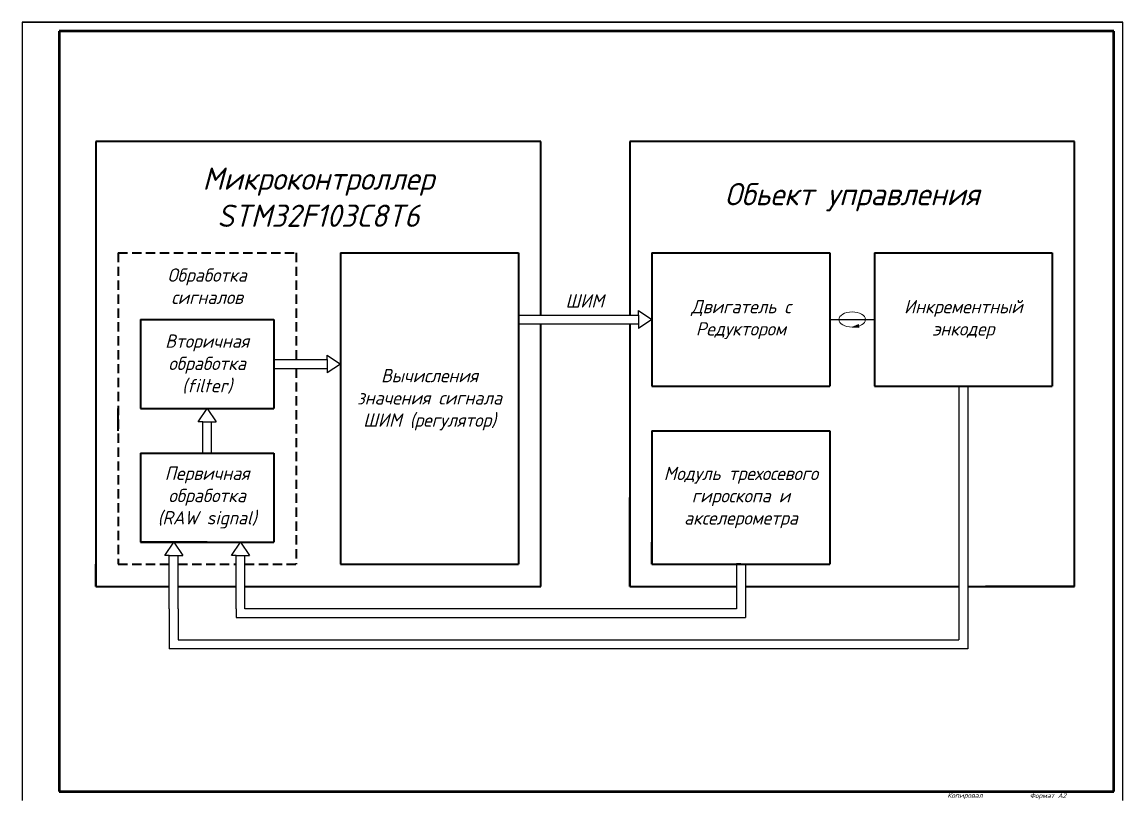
# Model space of a CAD drawing. Header units: inches. Extents: x -14 to 5184, y -66 to 1689.
# Drawn here: x 4590 to 5184, y 836 to 1255 of the extents above; entities that cross this region are included whole.
import ezdxf

# ---------------------------------------------------------------- set-up
doc = ezdxf.new("R2010")
doc.units = ezdxf.units.IN
doc.header["$MEASUREMENT"] = 0
doc.linetypes.add('DASHED2', pattern=[0.375, 0.25, -0.125])
for name, color, linetype, lineweight in [('Видимые тонкие (ГОСТ)', 7, 'Continuous', 25), ('Видимый контур (ГОСТ)', 7, 'Continuous', 50), ('Текст', 7, 'Continuous', 15)]:
    doc.layers.add(name, color=color, linetype=linetype, lineweight=lineweight)
doc.styles.get("Standard").update_dxf_attribs({"font": 'gost_b.ttf', "oblique": 15})
doc.styles.add('Standart 3.0', font='gost_b.ttf', dxfattribs={"oblique": 15, "height": 3})

msp = doc.modelspace()

# ---------------------------------------------------------------- hatches: boundary and pattern name
at = {"layer": 'Видимые тонкие (ГОСТ)', "lineweight": 20, "transparency": 33554687}
h = msp.add_hatch(color=0, dxfattribs=at)
h.dxf.hatch_style = 1
h.paths.add_polyline_path([(5037.9488, 1090.6432), (5041.6309, 1090.4371), (5041.3979, 1092.0322)])

# ---------------------------------------------------------------- linework, layer by layer
at = {"layer": 'Видимые тонкие (ГОСТ)', "transparency": 33554684}
for p, q in [((4590.0592, 1255.2356), (5184.0592, 1255.2356)), ((4590.0592, 1255.2356), (5184.0592, 1255.2356)), ((5184.0592, 1255.2356), (4590.0592, 1255.2356)), ((4590.0592, 1255.2356), (4590.0592, 835.2356)), ((5184.0592, 835.2356), (5184.0592, 1255.2356))]:
    msp.add_line(p, q, dxfattribs=at)
at = {"layer": 'Видимые тонкие (ГОСТ)', "color": 0, "lineweight": 25, "transparency": 33554687}
for p, q in [((4857.9336, 1094.7402), (4857.9336, 1100.7402)), ((4857.9336, 1094.7402), (4857.9336, 1099.5402)), ((4922.7336, 1097.1402), (4922.7336, 1099.5402)), ((4922.7336, 1099.5402), (4929.9336, 1094.7402)), ((4857.9336, 1094.7402), (4857.9336, 1097.1402)), ((4857.9336, 1097.1402), (4922.7336, 1097.1402)), ((4857.9336, 1094.7402), (4857.9336, 1088.7402)), ((4857.9336, 1094.7402), (4857.9336, 1092.3402)), ((4922.7336, 1097.1402), (4922.7336, 1092.3402)), ((4929.9336, 1094.7402), (4922.7336, 1089.9402)), ((5025.9336, 1094.7402), (5049.9336, 1094.7402)), ((4857.9336, 1092.3402), (4922.7336, 1092.3402)), ((4922.7336, 1092.3402), (4922.7336, 1089.9402)), ((4754.7336, 1073.1402), (4754.7336, 1075.5402)), ((4754.7336, 1075.5402), (4761.9336, 1070.7402)), ((4725.9336, 1073.1402), (4754.7336, 1073.1402)), ((4754.7336, 1073.1402), (4754.7336, 1068.3402)), ((4761.9336, 1070.7402), (4754.7336, 1065.9402)), ((4725.9336, 1068.3402), (4754.7336, 1068.3402)), ((4754.7336, 1068.3402), (4754.7336, 1065.9402)), ((5095.5336, 1058.7402), (5095.5336, 921.9402)), ((5100.3336, 1058.7402), (5100.3336, 917.1402)), ((4685.1336, 1039.5402), (4689.9336, 1046.7402)), ((4689.9336, 1046.7402), (4694.7336, 1039.5402)), ((4687.5336, 1039.5402), (4685.1336, 1039.5402)), ((4687.5336, 1022.7402), (4687.5336, 1039.5402)), ((4687.5336, 1039.5402), (4692.3336, 1039.5402)), ((4692.3336, 1022.7402), (4692.3336, 1039.5402)), ((4692.3336, 1039.5402), (4694.7336, 1039.5402)), ((4667.1336, 967.5402), (4671.9336, 974.7402)), ((4671.9336, 974.7402), (4676.7336, 967.5402)), ((4703.1336, 967.5402), (4707.9336, 974.7402)), ((4707.9336, 974.7402), (4712.7336, 967.5402)), ((4669.5336, 967.5402), (4667.1336, 967.5402)), ((4669.5336, 938.7402), (4669.5336, 967.5402)), ((4669.5336, 967.5402), (4674.3336, 967.5402)), ((4674.3336, 938.7402), (4674.3336, 967.5402)), ((4674.3336, 967.5402), (4676.7336, 967.5402)), ((4705.5336, 967.5402), (4703.1336, 967.5402)), ((4705.5336, 938.7402), (4705.5336, 967.5402)), ((4705.5336, 967.5402), (4710.3336, 967.5402)), ((4710.3336, 938.7402), (4710.3336, 967.5402)), ((4710.3336, 967.5402), (4712.7336, 967.5402)), ((4975.5336, 962.7402), (4975.5336, 938.7402)), ((4980.3336, 962.7402), (4980.3336, 933.9402)), ((4975.5336, 950.7402), (4975.5336, 938.7402)), ((4669.5336, 938.7402), (4669.5336, 917.1402)), ((4674.3336, 938.7402), (4674.3336, 921.9402)), ((4705.5336, 938.7402), (4705.5336, 933.9402)), ((4975.5336, 938.7402), (4710.3336, 938.7402)), ((4705.5336, 933.9402), (4980.3336, 933.9402)), ((4674.3336, 921.9402), (5095.5336, 921.9402)), ((5100.3336, 921.9402), (5100.3336, 917.1402)), ((5100.3336, 917.1402), (4669.5336, 917.1402))]:
    msp.add_line(p, q, dxfattribs=at)
at = {"layer": 'Видимые тонкие (ГОСТ)', "color": 0, "lineweight": 20, "transparency": 33554687}
for p, q in [((5037.9488, 1090.6432), (5041.3979, 1092.0322)), ((5037.9488, 1090.6432), (5041.6309, 1090.4371)), ((5041.3979, 1092.0322), (5041.6309, 1090.4371))]:
    msp.add_line(p, q, dxfattribs=at)
at = {"layer": 'Видимый контур (ГОСТ)', "transparency": 33554684}
for p, q in [((5179.0592, 1250.2356), (4610.0592, 1250.2356)), ((4610.0592, 1250.2356), (4610.0592, 840.2356)), ((5179.0592, 840.2356), (5179.0592, 1250.2356)), ((4610.0592, 840.2356), (5179.0592, 840.2356))]:
    msp.add_line(p, q, dxfattribs=at)
at = {"layer": 'Видимый контур (ГОСТ)', "color": 0, "lineweight": 35, "transparency": 33554687}
for p, q in [((4629.9336, 1190.7402), (4629.9336, 950.7402)), ((4869.9336, 1190.7402), (4629.9336, 1190.7402)), ((4629.9336, 1190.7402), (4629.9336, 1142.7402)), ((4869.9336, 1097.1402), (4869.9336, 1190.7402)), ((4917.9336, 1190.7402), (4917.9336, 1097.1402)), ((5157.9336, 1190.7402), (4917.9336, 1190.7402)), ((4917.9336, 1190.7402), (4917.9336, 1142.7402)), ((5157.9336, 950.7402), (5157.9336, 1190.7402)), ((4629.9336, 1142.7402), (4629.9336, 1130.7402)), ((4761.9336, 1130.7402), (4857.9336, 1130.7402)), ((4761.9336, 1130.7402), (4761.9336, 962.7402)), ((4857.9336, 1130.7402), (4857.9336, 962.7402)), ((4929.9336, 1130.7402), (4929.9336, 1058.7402)), ((4929.9336, 1130.7402), (5025.9336, 1130.7402)), ((4929.9336, 1130.7402), (4929.9336, 1106.7402)), ((5025.9336, 1130.7402), (5025.9336, 1058.7402)), ((5049.9336, 1130.7402), (5145.9336, 1130.7402)), ((5049.9336, 1130.7402), (5049.9336, 1058.7402)), ((5145.9336, 1130.7402), (5145.9336, 1058.7402)), ((4929.9336, 1106.7402), (4929.9336, 1094.7402)), ((4653.9336, 1094.7402), (4653.9336, 1046.7402)), ((4653.9336, 1094.7402), (4725.9336, 1094.7402)), ((4725.9336, 1094.7402), (4725.9336, 1046.7402)), ((4869.9336, 950.7402), (4869.9336, 1092.3402)), ((4917.9336, 1092.3402), (4917.9336, 950.7402)), ((4929.9336, 1058.7402), (5025.9336, 1058.7402)), ((5049.9336, 1058.7402), (5145.9336, 1058.7402)), ((4641.9336, 1034.7402), (4641.9336, 1046.7402)), ((4653.9336, 1046.7402), (4725.9336, 1046.7402)), ((4929.9336, 1034.7402), (4929.9336, 962.7402)), ((4929.9336, 1034.7402), (4929.9336, 1022.7402)), ((4929.9336, 1034.7402), (5025.9336, 1034.7402)), ((5025.9336, 1034.7402), (5025.9336, 962.7402)), ((4653.9336, 1022.7402), (4653.9336, 974.7402)), ((4653.9336, 1022.7402), (4725.9336, 1022.7402)), ((4725.9336, 1022.7402), (4725.9336, 974.7402)), ((4917.9336, 950.7402), (4917.9336, 998.7402)), ((4653.9336, 974.7402), (4725.9336, 974.7402)), ((4689.9336, 974.7402), (4653.9336, 974.7402)), ((4689.9336, 974.7402), (4725.9336, 974.7402)), ((4929.9336, 962.7402), (4929.9336, 974.7402)), ((4629.9336, 950.7402), (4629.9336, 962.7402)), ((4761.9336, 962.7402), (4857.9336, 962.7402)), ((4929.9336, 962.7402), (5025.9336, 962.7402)), ((4977.9336, 962.7402), (4975.5336, 962.7402)), ((4977.9336, 962.7402), (4975.5336, 962.7402)), ((4977.9336, 962.7402), (4980.3336, 962.7402)), ((4629.9336, 950.7402), (4669.5336, 950.7402)), ((4674.3336, 950.7402), (4705.5336, 950.7402)), ((4710.3336, 950.7402), (4869.9336, 950.7402)), ((4917.9336, 950.7402), (4975.5336, 950.7402)), ((4917.9336, 950.7402), (4965.9336, 950.7402)), ((4980.3336, 950.7402), (5095.5336, 950.7402)), ((5100.3336, 950.7402), (5157.9336, 950.7402)), ((5157.9336, 950.7402), (5109.9336, 950.7402))]:
    msp.add_line(p, q, dxfattribs=at)
at = {"layer": 'Видимый контур (ГОСТ)', "color": 0, "linetype": 'DASHED2', "lineweight": 35, "ltscale": 20, "transparency": 33554687}
for p, q in [((4641.9336, 1130.7402), (4641.9336, 962.7402)), ((4641.9336, 1130.7402), (4737.9336, 1130.7402)), ((4737.9336, 1130.7402), (4737.9336, 1073.1402)), ((4737.9336, 1068.3402), (4737.9336, 962.7402)), ((4641.9336, 962.7402), (4669.5336, 962.7402)), ((4674.3336, 962.7402), (4705.5336, 962.7402)), ((4710.3336, 962.7402), (4737.9336, 962.7402))]:
    msp.add_line(p, q, dxfattribs=at)
at = {"layer": 'Видимый контур (ГОСТ)', "lineweight": 20, "ltscale": 0.5}
msp.add_ellipse((5037.9336, 1094.7402), major_axis=(-7.2047, -0.0196), ratio=0.56704651, dxfattribs=at)

# ---------------------------------------------------------------- texts
at = {"layer": 'Видимый контур (ГОСТ)', "color": 0, "lineweight": 35, "transparency": 33554687, "char_height": 7.2, "style": 'Standart 3.0'}
for s, width, heights, insert, attachment_point in [('\\pxqc;{\\fGOST type B|b0|i0|c204|p0;\\H1.66667x;Микроконтроллер\\P\\fGOST type B|b0|i0|c0|p0;STM32F103C8T\\fGOST type B|b0|i0|c204|p0;6}', 65.704109, [32.1475], (4749.9336, 1160.7402), 5), ('\\pxqc;{\\fGOST type B|b0|i0|c204|p0;\\H1.66667x;Обьект управления}', 129.725204, [48.988], (5037.9336, 1160.7402), 5), ('\\pxqc;{\\fGOST type B|b0|i0|c204|p0;Обработка }\\P{\\fGOST type B|b0|i0|c204|p0;сигналов}', 65.704109, [32.1475], (4689.9336, 1112.7402), 5), ('\\pxqc;{\\fGOST type B|b0|i0|c204|p0;ШИМ}', 47.363396, [15.9083], (4893.6251, 1101.2092), 8), ('\\pxqc;{\\fGOST type B|b0|i0|c204|p0;Двигатель с Редуктором}', 62.099541, [52.5535], (4977.9336, 1094.7402), 5), ('\\pxqc;{\\fGOST type B|b0|i0|c204|p0;Инкрементный энкодер}', 62.099541, [52.5535], (5097.9336, 1094.7402), 5), ('\\pxqc;{\\fGOST type B|b0|i0|c204|p0;Вторичная обработка \\P}(filter)', 58.09162, [35.763], (4689.9336, 1070.7402), 5), ('\\pxqc;{\\fGOST type B|b0|i0|c204|p0;Вычисления \\Pзначения сигнала\\P\\pq*;ШИМ (регулятор)}', 104.40524, [106.6589], (4809.9336, 1051.5177), 5), ('\\pxqc;{\\fGOST type B|b0|i0|c204|p0;Первичная \\Pобработка \\P}(RAW signal)', 64.752619, [41.8159], (4689.9336, 998.7402), 5), ('\\pxqc;{\\fGOST type B|b0|i0|c204|p0;Модуль трехосевого гироскопа и акселерометра }', 99.675509, [55.1127], (4977.9336, 998.7402), 5)]:
    msp.add_mtext_dynamic_manual_height_columns(s, width=width, gutter_width=2.4, heights=heights, dxfattribs=dict(at, insert=insert, attachment_point=attachment_point))
at = {"layer": 'Текст', "color": 0, "transparency": 33554684, "char_height": 2.6, "attachment_point": 1}
for s, width, insert in [('{\\fGOST type B|b0|i0|c204|p0;Копировал}', 17, (5089.3304, 839.3609)), ('{\\fGOST type B|b0|i0|c204|p0;Формат А2}', 20, (5133.78, 839.2287))]:
    msp.add_mtext_dynamic_manual_height_columns(s, width=width, gutter_width=17.5, heights=[0], dxfattribs=dict(at, insert=insert))

doc.saveas('drawing.dxf')
